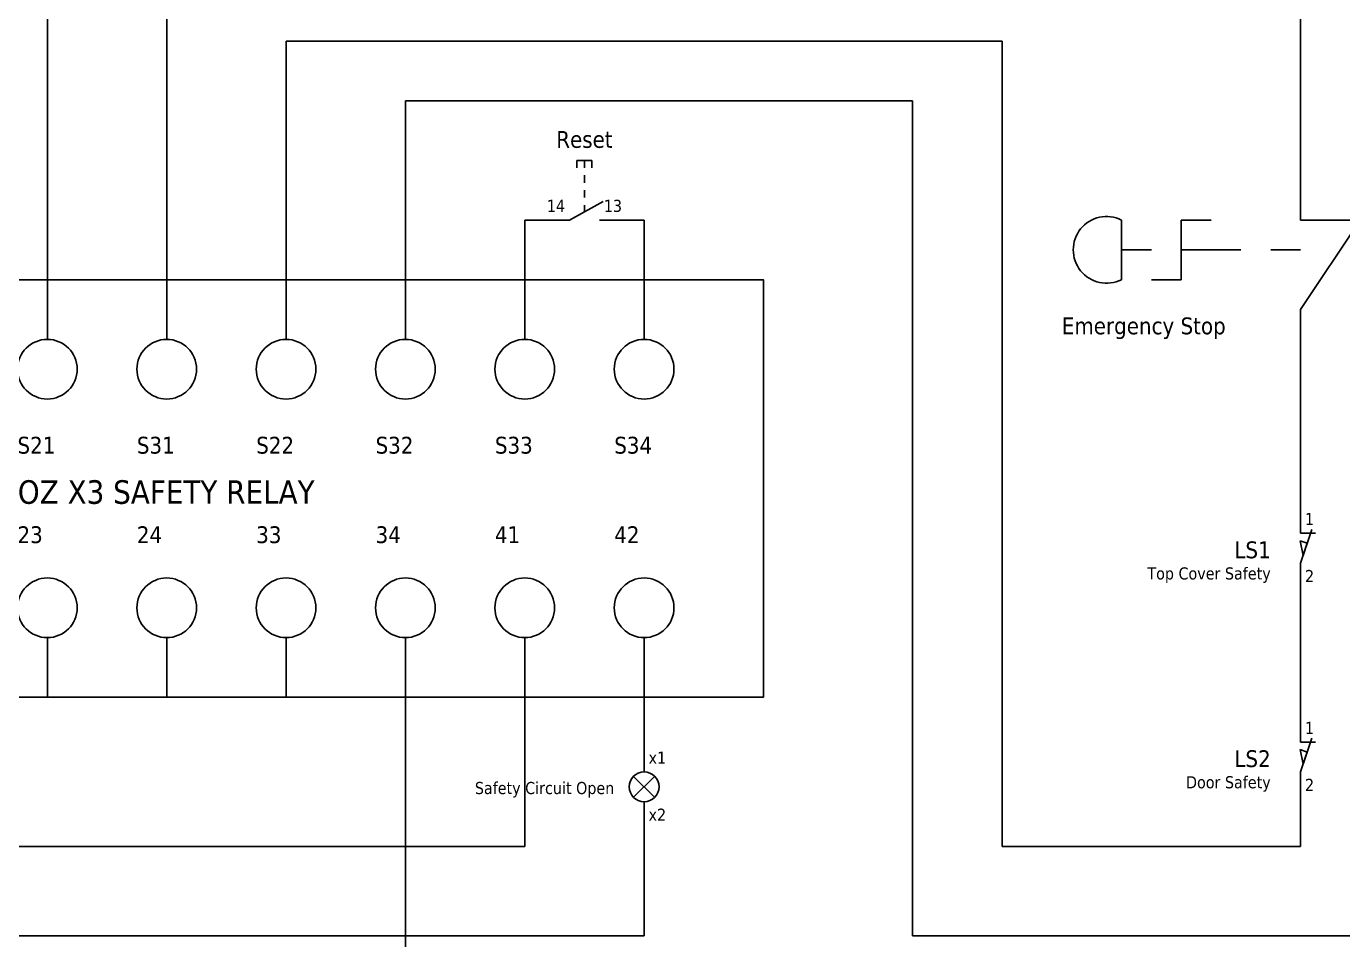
# Model space of a CAD drawing. Header units: millimetres. Extents: x -8 to 420, y 0 to 297.
# Drawn here: x 97.2 to 273.6, y 99.5 to 222 of the extents above; entities that cross this region are included whole.
import ezdxf
from ezdxf.enums import TextEntityAlignment as Align

# ---------------------------------------------------------------- set-up
doc = ezdxf.new("R2010")
doc.units = ezdxf.units.MM
for name, color, linetype, lineweight in [('EPLAN108', 5, 'Continuous', 35), ('EPLAN300', 5, 'Continuous', 25), ('EPLAN304', 5, 'Continuous', 25), ('EPLAN311', 1, 'Continuous', 25), ('EPLAN400', 5, 'Continuous', 35), ('EPLAN407', 5, 'Continuous', 35), ('EPLAN420', 7, 'Continuous', 35), ('EPLAN421', 5, 'Continuous', 35), ('EPLAN440', 73, 'Continuous', 35), ('EPLAN500', 7, 'Continuous', 35), ('EPLAN501', 7, 'Continuous', 35), ('EPLAN502', 7, 'Continuous', 35), ('EPLAN503', 7, 'Continuous', 35), ('EPLAN504', 7, 'Continuous', 35), ('EPLAN512', 3, 'Continuous', 35), ('EPLAN514', 5, 'Continuous', 35)]:
    doc.layers.add(name, color=color, linetype=linetype, lineweight=lineweight)
doc.styles.add('Tahoma', font='')
doc.styles.get('Tahoma').set_extended_font_data('Tahoma')

# ---------------------------------------------------------------- blocks, each defined once
blk = doc.blocks.new('EPLSYM_LibraryIEC_symbol_Symbol12_Variant0_Placement1')
at = {"layer": 'EPLAN300', "lineweight": 25, "ltscale": 4}
for p, q in [((8, 12), (8, 20)), ((24, 12), (24, 20)), ((40, 12), (40, 20)), ((56, 12), (56, 20)), ((72, 12), (72, 20)), ((88, 12), (88, 20)), ((104, 12), (104, 20)), ((120, 12), (120, 20)), ((8, -28), (8, -36)), ((24, -28), (24, -36)), ((40, -28), (40, -36)), ((56, -28), (56, -36)), ((72, -28), (72, -36)), ((88, -28), (88, -36)), ((104, -28), (104, -36)), ((120, -28), (120, -36))]:
    blk.add_line(p, q, dxfattribs=at)
blk.add_lwpolyline([(-8, -36), (136, -36), (136, 20), (-8, 20)], close=True, dxfattribs=at)
for centre in [(8, 8), (24, 8), (40, 8), (56, 8), (72, 8), (88, 8), (104, 8), (120, 8), (8, -24), (24, -24), (40, -24), (56, -24), (72, -24), (88, -24), (104, -24), (120, -24)]:
    blk.add_circle(centre, 4, dxfattribs=at)
at = {"layer": 'EPLAN300', "color": 5, "style": 'Tahoma'}
for s, p in [('A1', (4, -4)), ('A2', (20, -4)), ('S21', (36, -4)), ('S31', (52, -4)), ('S22', (68, -4)), ('S32', (84, -4)), ('S33', (100, -4)), ('S34', (116, -4)), ('13', (4, -16)), ('14', (20, -16)), ('23', (36, -16)), ('24', (52, -16)), ('33', (68, -16)), ('34', (84, -16)), ('41', (100, -16)), ('42', (116, -16))]:
    blk.add_text(s, height=2.257, dxfattribs=at).set_placement(p, align=Align.BOTTOM_LEFT)
at = {"layer": 'EPLAN300', "color": 1, "style": 'Tahoma'}
blk.add_text('PNOZ X3 SAFETY RELAY', height=3.1605, dxfattribs=at).set_placement((31, -11), align=Align.BOTTOM_LEFT)
at = {"layer": 'EPLAN420', "color": 7, "style": 'Tahoma'}
for tag, p in [('17_20028[1]', (8.5, 18.8)), ('17_20028[2]', (24.5, 18.8)), ('17_20028[3]', (40.5, 18.8)), ('17_20028[4]', (56.5, 18.8)), ('17_20028[5]', (72.5, 18.8)), ('17_20028[6]', (88.5, 18.8)), ('17_20028[7]', (104.5, 18.8)), ('17_20028[8]', (120.5, 18.8)), ('17_20028[9]', (8.5, -37.7)), ('17_20028[10]', (24.5, -37.7)), ('17_20028[11]', (40.5, -37.7)), ('17_20028[12]', (56.5, -37.7)), ('17_20028[13]', (72.5, -37.7)), ('17_20028[14]', (88.5, -37.7)), ('17_20028[15]', (104.5, -37.7)), ('17_20028[16]', (120.5, -37.7))]:
    blk.add_attdef(tag, text='', height=1.63, dxfattribs=at).set_placement(p, align=Align.BOTTOM_LEFT)
at = {"layer": 'EPLAN421', "color": 5, "style": 'Tahoma'}
for tag, p in [('17_20029[1]', (8.5, 21.5)), ('17_20029[2]', (24.5, 21.5)), ('17_20029[3]', (40.5, 21.5)), ('17_20029[4]', (56.5, 21.5)), ('17_20029[5]', (72.5, 21.5)), ('17_20029[6]', (88.5, 21.5)), ('17_20029[7]', (104.5, 21.5)), ('17_20029[8]', (120.5, 21.5)), ('17_20029[9]', (8.5, -39.65)), ('17_20029[10]', (24.5, -39.65)), ('17_20029[11]', (40.5, -39.65)), ('17_20029[12]', (56.5, -39.65)), ('17_20029[13]', (72.5, -39.65)), ('17_20029[14]', (88.5, -39.65)), ('17_20029[15]', (104.5, -39.65)), ('17_20029[16]', (120.5, -39.65))]:
    blk.add_attdef(tag, text='', height=1.17, dxfattribs=at).set_placement(p, align=Align.BOTTOM_LEFT)
blk = doc.blocks.new('EPLSYM_LibraryIEC_symbol_Symbol40_Variant0_Placement1')
at = {"layer": 'EPLAN300', "linetype": 'Continuous', "lineweight": 25}
for p, q in [((0, 4), (0, 2)), ((0, -2), (0, -4))]:
    blk.add_line(p, q, dxfattribs=at)
at = {"layer": 'EPLAN300', "linetype": 'Continuous', "lineweight": 25, "ltscale": 4}
for p, q in [((1.5, 2.5), (0, -2)), ((0, 2), (2, 2))]:
    blk.add_line(p, q, dxfattribs=at)
blk.add_lwpolyline([(-0.05, 0.99), (0.88, 0.66), (0.35, -0.97), (-0.05, 0.99)], dxfattribs=at)
at = {"layer": 'EPLAN400', "color": 5, "style": 'Tahoma'}
blk.add_attdef('17_20010', text='', height=2.26, dxfattribs=at).set_placement((-4, -0.23), align=Align.MIDDLE_RIGHT)
at = {"layer": 'EPLAN420', "color": 7, "style": 'Tahoma'}
blk.add_attdef('17_20028[1]', text='', height=1.63, dxfattribs=at).set_placement((0.6, 2.6), align=Align.BOTTOM_LEFT)
blk.add_attdef('17_20028[2]', text='', height=1.63, dxfattribs=at).set_placement((0.6, -2.93), align=Align.TOP_LEFT)
at = {"layer": 'EPLAN421', "color": 5, "style": 'Tahoma'}
blk.add_attdef('17_20029[1]', text='', height=1.17, dxfattribs=at).set_placement((0.6, 5.3), align=Align.BOTTOM_LEFT)
blk.add_attdef('17_20029[2]', text='', height=1.17, dxfattribs=at).set_placement((0.6, -5.53), align=Align.TOP_LEFT)
at = {"layer": 'EPLAN440', "color": 73, "style": 'Tahoma'}
blk.add_attdef('17_20300', text='', height=1.63, dxfattribs=at).set_placement((-4, -3.39), align=Align.MIDDLE_RIGHT)
at = {"layer": 'EPLAN500', "color": 7, "style": 'Tahoma'}
blk.add_attdef('17_20027', text='', height=1.63, dxfattribs=at).set_placement((-4, -6.09), align=Align.MIDDLE_RIGHT)
at = {"layer": 'EPLAN501', "color": 7, "style": 'Tahoma'}
blk.add_attdef('17_20011', text='', height=1.63, dxfattribs=at).set_placement((-4, -11.49), align=Align.MIDDLE_RIGHT)
at = {"layer": 'EPLAN502', "color": 7, "style": 'Tahoma'}
blk.add_attdef('17_20025', text='', height=1.63, dxfattribs=at).set_placement((-4, -14.19), align=Align.MIDDLE_RIGHT)
at = {"layer": 'EPLAN503', "color": 7, "style": 'Tahoma'}
blk.add_attdef('17_20024', text='', height=1.63, dxfattribs=at).set_placement((-4, -16.89), align=Align.MIDDLE_RIGHT)
at = {"layer": 'EPLAN504', "color": 7, "style": 'Tahoma'}
blk.add_attdef('17_20901[1]', text='', height=1.63, dxfattribs=at).set_placement((-4, -8.79), align=Align.MIDDLE_RIGHT)
at = {"layer": 'EPLAN512', "color": 3, "style": 'Tahoma'}
blk.add_attdef('17_20201[1]', text='', height=1.63, dxfattribs=at).set_placement((-4, -19.59), align=Align.MIDDLE_RIGHT)
blk = doc.blocks.new('EPLSYM_LibraryIEC_symbol_Symbol15_Variant0_Placement1')
at = {"layer": 'EPLAN300', "lineweight": 25, "ltscale": 4}
for p, q in [((4, 24), (4, 4)), ((24, 24), (24, 4)), ((12, 4), (16, 8)), ((32, 4), (36, 8)), ((-20, 4), (-20, -4)), ((-8, 4), (-12, 4)), ((-12, 4), (-12, -4)), ((12, 4), (4, -8)), ((4, 4), (16, 4)), ((32, 4), (24, -8)), ((24, 4), (36, 4)), ((-20, 0), (-16, 0)), ((-4, 0), (-12, 0)), ((4, 0), (0, 0)), ((16, 0), (12, 0)), ((24, 0), (20, 0)), ((-12, -4), (-16, -4)), ((4, -8), (4, -24)), ((24, -8), (24, -24))]:
    blk.add_line(p, q, dxfattribs=at)
blk.add_arc((-22, 0), 4.47, 63.4349, 296.5651, dxfattribs=at)
at = {"layer": 'EPLAN420', "color": 7, "style": 'Tahoma'}
for tag, p in [('17_20028[1]', (4.5, 22.8)), ('17_20028[3]', (24.5, 22.8)), ('17_20028[2]', (4.5, -25.7)), ('17_20028[4]', (24.5, -25.7))]:
    blk.add_attdef(tag, text='', height=1.63, dxfattribs=at).set_placement(p, align=Align.BOTTOM_LEFT)
at = {"layer": 'EPLAN421', "color": 5, "style": 'Tahoma'}
for tag, p in [('17_20029[1]', (4.5, 25.5)), ('17_20029[3]', (24.5, 25.5)), ('17_20029[2]', (4.5, -27.65)), ('17_20029[4]', (24.5, -27.65))]:
    blk.add_attdef(tag, text='', height=1.17, dxfattribs=at).set_placement(p, align=Align.BOTTOM_LEFT)
blk = doc.blocks.new('EPLSYM_LibrarySPECIAL_Symbol4_Variant0_Placement1_1')
at = {"layer": 'EPLAN304', "lineweight": 25, "ltscale": 4}
blk.add_line((0, 8), (0, 0), dxfattribs=at)
at = {"layer": 'EPLAN407', "color": 5, "style": 'Tahoma'}
blk.add_attdef('17_20010', text='', height=2.26, dxfattribs=at).set_placement((0, 20.4), align=Align.BOTTOM_RIGHT)
at = {"layer": 'EPLAN440', "color": 73, "style": 'Tahoma'}
blk.add_attdef('17_20300', text='', height=1.63, dxfattribs=at).set_placement((0, 17.7), align=Align.BOTTOM_RIGHT)
at = {"layer": 'EPLAN501', "color": 7, "style": 'Tahoma'}
blk.add_attdef('17_20011', text='', height=1.63, dxfattribs=at).set_placement((0, 0), align=Align.BOTTOM_RIGHT)
at = {"layer": 'EPLAN514', "color": 5, "style": 'Tahoma'}
for tag, p in [('17_20040', (0, 13.95)), ('17_20041', (0, 10.2)), ('17_20053', (0, 6.45)), ('17_20044', (0, 2.7))]:
    blk.add_attdef(tag, text='', height=2.26, dxfattribs=at).set_placement(p, align=Align.BOTTOM_RIGHT)
blk = doc.blocks.new('EPLSYM_LibrarySPECIAL_Symbol4_Variant0_Placement1_2')
at = {"layer": 'EPLAN304', "lineweight": 25, "ltscale": 4}
blk.add_line((40, 0), (0, 0), dxfattribs=at)
at = {"layer": 'EPLAN407', "color": 5, "style": 'Tahoma'}
blk.add_attdef('17_20010', text='', height=2.26, dxfattribs=at).set_placement((0, 20.4), align=Align.BOTTOM_RIGHT)
at = {"layer": 'EPLAN440', "color": 73, "style": 'Tahoma'}
blk.add_attdef('17_20300', text='', height=1.63, dxfattribs=at).set_placement((0, 17.7), align=Align.BOTTOM_RIGHT)
at = {"layer": 'EPLAN501', "color": 7, "style": 'Tahoma'}
blk.add_attdef('17_20011', text='', height=1.63, dxfattribs=at).set_placement((0, 0), align=Align.BOTTOM_RIGHT)
at = {"layer": 'EPLAN514', "color": 5, "style": 'Tahoma'}
for tag, p in [('17_20040', (0, 13.95)), ('17_20041', (0, 10.2)), ('17_20053', (0, 6.45)), ('17_20044', (0, 2.7))]:
    blk.add_attdef(tag, text='', height=2.26, dxfattribs=at).set_placement(p, align=Align.BOTTOM_RIGHT)
blk = doc.blocks.new('EPLSYM_LibrarySPECIAL_Symbol4_Variant0_Placement1_3')
at = {"layer": 'EPLAN304', "lineweight": 25, "ltscale": 4}
blk.add_line((0, 0), (0, -96), dxfattribs=at)
at = {"layer": 'EPLAN407', "color": 5, "style": 'Tahoma'}
blk.add_attdef('17_20010', text='', height=2.26, dxfattribs=at).set_placement((0, 20.4), align=Align.BOTTOM_RIGHT)
at = {"layer": 'EPLAN440', "color": 73, "style": 'Tahoma'}
blk.add_attdef('17_20300', text='', height=1.63, dxfattribs=at).set_placement((0, 17.7), align=Align.BOTTOM_RIGHT)
at = {"layer": 'EPLAN501', "color": 7, "style": 'Tahoma'}
blk.add_attdef('17_20011', text='', height=1.63, dxfattribs=at).set_placement((0, 0), align=Align.BOTTOM_RIGHT)
at = {"layer": 'EPLAN514', "color": 5, "style": 'Tahoma'}
for tag, p in [('17_20040', (0, 13.95)), ('17_20041', (0, 10.2)), ('17_20053', (0, 6.45)), ('17_20044', (0, 2.7))]:
    blk.add_attdef(tag, text='', height=2.26, dxfattribs=at).set_placement(p, align=Align.BOTTOM_RIGHT)
blk = doc.blocks.new('EPLSYM_LibrarySPECIAL_Symbol4_Variant0_Placement1_4')
at = {"layer": 'EPLAN304', "lineweight": 25, "ltscale": 4}
blk.add_line((0, 0), (0, -100), dxfattribs=at)
at = {"layer": 'EPLAN407', "color": 5, "style": 'Tahoma'}
blk.add_attdef('17_20010', text='', height=2.26, dxfattribs=at).set_placement((0, 20.4), align=Align.BOTTOM_RIGHT)
at = {"layer": 'EPLAN440', "color": 73, "style": 'Tahoma'}
blk.add_attdef('17_20300', text='', height=1.63, dxfattribs=at).set_placement((0, 17.7), align=Align.BOTTOM_RIGHT)
at = {"layer": 'EPLAN501', "color": 7, "style": 'Tahoma'}
blk.add_attdef('17_20011', text='', height=1.63, dxfattribs=at).set_placement((0, 0), align=Align.BOTTOM_RIGHT)
at = {"layer": 'EPLAN514', "color": 5, "style": 'Tahoma'}
for tag, p in [('17_20040', (0, 13.95)), ('17_20041', (0, 10.2)), ('17_20053', (0, 6.45)), ('17_20044', (0, 2.7))]:
    blk.add_attdef(tag, text='', height=2.26, dxfattribs=at).set_placement(p, align=Align.BOTTOM_RIGHT)
blk = doc.blocks.new('EPLSYM_LibrarySPECIAL_Symbol4_Variant0_Placement1_5')
at = {"layer": 'EPLAN304', "lineweight": 25, "ltscale": 4}
blk.add_line((0, 0), (72, 0), dxfattribs=at)
at = {"layer": 'EPLAN407', "color": 5, "style": 'Tahoma'}
blk.add_attdef('17_20010', text='', height=2.26, dxfattribs=at).set_placement((0, 20.4), align=Align.BOTTOM_RIGHT)
at = {"layer": 'EPLAN440', "color": 73, "style": 'Tahoma'}
blk.add_attdef('17_20300', text='', height=1.63, dxfattribs=at).set_placement((0, 17.7), align=Align.BOTTOM_RIGHT)
at = {"layer": 'EPLAN501', "color": 7, "style": 'Tahoma'}
blk.add_attdef('17_20011', text='', height=1.63, dxfattribs=at).set_placement((0, 0), align=Align.BOTTOM_RIGHT)
at = {"layer": 'EPLAN514', "color": 5, "style": 'Tahoma'}
for tag, p in [('17_20040', (0, 13.95)), ('17_20041', (0, 10.2)), ('17_20053', (0, 6.45)), ('17_20044', (0, 2.7))]:
    blk.add_attdef(tag, text='', height=2.26, dxfattribs=at).set_placement(p, align=Align.BOTTOM_RIGHT)
blk = doc.blocks.new('EPLSYM_LibrarySPECIAL_Symbol4_Variant0_Placement1_7')
at = {"layer": 'EPLAN304', "lineweight": 25, "ltscale": 4}
blk.add_line((0, 0), (0, 4), dxfattribs=at)
at = {"layer": 'EPLAN407', "color": 5, "style": 'Tahoma'}
blk.add_attdef('17_20010', text='', height=2.26, dxfattribs=at).set_placement((0, 20.4), align=Align.BOTTOM_RIGHT)
at = {"layer": 'EPLAN440', "color": 73, "style": 'Tahoma'}
blk.add_attdef('17_20300', text='', height=1.63, dxfattribs=at).set_placement((0, 17.7), align=Align.BOTTOM_RIGHT)
at = {"layer": 'EPLAN501', "color": 7, "style": 'Tahoma'}
blk.add_attdef('17_20011', text='', height=1.63, dxfattribs=at).set_placement((0, 0), align=Align.BOTTOM_RIGHT)
at = {"layer": 'EPLAN514', "color": 5, "style": 'Tahoma'}
for tag, p in [('17_20040', (0, 13.95)), ('17_20041', (0, 10.2)), ('17_20053', (0, 6.45)), ('17_20044', (0, 2.7))]:
    blk.add_attdef(tag, text='', height=2.26, dxfattribs=at).set_placement(p, align=Align.BOTTOM_RIGHT)
blk = doc.blocks.new('EPLSYM_LibrarySPECIAL_Symbol4_Variant0_Placement1_9')
at = {"layer": 'EPLAN304', "lineweight": 25, "ltscale": 4}
blk.add_line((0, 0), (0, 20), dxfattribs=at)
at = {"layer": 'EPLAN407', "color": 5, "style": 'Tahoma'}
blk.add_attdef('17_20010', text='', height=2.26, dxfattribs=at).set_placement((0, 20.4), align=Align.BOTTOM_RIGHT)
at = {"layer": 'EPLAN440', "color": 73, "style": 'Tahoma'}
blk.add_attdef('17_20300', text='', height=1.63, dxfattribs=at).set_placement((0, 17.7), align=Align.BOTTOM_RIGHT)
at = {"layer": 'EPLAN501', "color": 7, "style": 'Tahoma'}
blk.add_attdef('17_20011', text='', height=1.63, dxfattribs=at).set_placement((0, 0), align=Align.BOTTOM_RIGHT)
at = {"layer": 'EPLAN514', "color": 5, "style": 'Tahoma'}
for tag, p in [('17_20040', (0, 13.95)), ('17_20041', (0, 10.2)), ('17_20053', (0, 6.45)), ('17_20044', (0, 2.7))]:
    blk.add_attdef(tag, text='', height=2.26, dxfattribs=at).set_placement(p, align=Align.BOTTOM_RIGHT)
blk = doc.blocks.new('EPLSYM_LibraryIEC_symbol_Symbol46_Variant0_Placement1')
at = {"layer": 'EPLAN300', "linetype": 'Continuous', "lineweight": 25, "ltscale": 4}
for p, q in [((0, 4), (0, 2)), ((-1.4, 1.4), (1.4, -1.4)), ((1.4, 1.4), (-1.4, -1.4)), ((0, -2), (0, -4))]:
    blk.add_line(p, q, dxfattribs=at)
blk.add_circle((0, 0), 2, dxfattribs=at)
at = {"layer": 'EPLAN400', "color": 5, "style": 'Tahoma'}
blk.add_attdef('17_20010', text='', height=2.2575, dxfattribs=at).set_placement((-4, -0.22575), align=Align.MIDDLE_RIGHT)
at = {"layer": 'EPLAN420', "color": 7, "style": 'Tahoma'}
blk.add_attdef('17_20028[1]', text='', height=1.6254, dxfattribs=at).set_placement((0.6, 2.6), align=Align.BOTTOM_LEFT)
blk.add_attdef('17_20028[2]', text='', height=1.6254, dxfattribs=at).set_placement((0.6, -2.92508), align=Align.TOP_LEFT)
at = {"layer": 'EPLAN421', "color": 5, "style": 'Tahoma'}
blk.add_attdef('17_20029[1]', text='', height=1.1739, dxfattribs=at).set_placement((0.6, 5.3), align=Align.BOTTOM_LEFT)
blk.add_attdef('17_20029[2]', text='', height=1.1739, dxfattribs=at).set_placement((0.6, -5.53478), align=Align.TOP_LEFT)
at = {"layer": 'EPLAN440', "color": 73, "style": 'Tahoma'}
blk.add_attdef('17_20300', text='', height=1.6254, dxfattribs=at).set_placement((-4, -3.38754), align=Align.MIDDLE_RIGHT)
at = {"layer": 'EPLAN500', "color": 7, "style": 'Tahoma'}
blk.add_attdef('17_20027', text='', height=1.6254, dxfattribs=at).set_placement((-4, -6.08754), align=Align.MIDDLE_RIGHT)
at = {"layer": 'EPLAN501', "color": 7, "style": 'Tahoma'}
blk.add_attdef('17_20011', text='', height=1.6254, dxfattribs=at).set_placement((-4, -11.48754), align=Align.MIDDLE_RIGHT)
at = {"layer": 'EPLAN502', "color": 7, "style": 'Tahoma'}
blk.add_attdef('17_20025', text='', height=1.6254, dxfattribs=at).set_placement((-4, -14.18754), align=Align.MIDDLE_RIGHT)
at = {"layer": 'EPLAN503', "color": 7, "style": 'Tahoma'}
blk.add_attdef('17_20024', text='', height=1.6254, dxfattribs=at).set_placement((-4, -16.88754), align=Align.MIDDLE_RIGHT)
at = {"layer": 'EPLAN504', "color": 7, "style": 'Tahoma'}
blk.add_attdef('17_20901[1]', text='', height=1.6254, dxfattribs=at).set_placement((-4, -8.78754), align=Align.MIDDLE_RIGHT)
at = {"layer": 'EPLAN512', "color": 3, "style": 'Tahoma'}
blk.add_attdef('17_20201[1]', text='', height=1.6254, dxfattribs=at).set_placement((-4, -19.58754), align=Align.MIDDLE_RIGHT)
blk = doc.blocks.new('EPLSYM_LibrarySPECIAL_Symbol4_Variant0_Placement1_10')
at = {"layer": 'EPLAN304', "lineweight": 25, "ltscale": 4}
blk.add_line((0, 0), (0, -4), dxfattribs=at)
at = {"layer": 'EPLAN407', "color": 5, "style": 'Tahoma'}
blk.add_attdef('17_20010', text='', height=2.26, dxfattribs=at).set_placement((0, 20.4), align=Align.BOTTOM_RIGHT)
at = {"layer": 'EPLAN440', "color": 73, "style": 'Tahoma'}
blk.add_attdef('17_20300', text='', height=1.63, dxfattribs=at).set_placement((0, 17.7), align=Align.BOTTOM_RIGHT)
at = {"layer": 'EPLAN501', "color": 7, "style": 'Tahoma'}
blk.add_attdef('17_20011', text='', height=1.63, dxfattribs=at).set_placement((0, 0), align=Align.BOTTOM_RIGHT)
at = {"layer": 'EPLAN514', "color": 5, "style": 'Tahoma'}
for tag, p in [('17_20040', (0, 13.95)), ('17_20041', (0, 10.2)), ('17_20053', (0, 6.45)), ('17_20044', (0, 2.7))]:
    blk.add_attdef(tag, text='', height=2.26, dxfattribs=at).set_placement(p, align=Align.BOTTOM_RIGHT)
blk = doc.blocks.new('EPLSYM_LibraryIEC_symbol_Symbol35_Variant3_Placement1')
at = {"layer": 'EPLAN300', "linetype": 'Continuous', "lineweight": 25, "ltscale": 4}
for p, q in [((-1, 7), (-1, 8)), ((-1, 8), (1, 8)), ((0, 7), (0, 8)), ((1, 7), (1, 8)), ((0, 5), (0, 6)), ((0, 3), (0, 4)), ((2.5, 2.5), (-2, 0)), ((0, 1.12), (0, 2))]:
    blk.add_line(p, q, dxfattribs=at)
at = {"layer": 'EPLAN300', "linetype": 'Continuous', "lineweight": 25}
for p, q in [((4, 0), (2, 0)), ((-2, 0), (-4, 0))]:
    blk.add_line(p, q, dxfattribs=at)
at = {"layer": 'EPLAN400', "color": 5, "style": 'Tahoma'}
blk.add_attdef('17_20010', text='', height=2.26, dxfattribs=at).set_placement((0, 9), align=Align.BOTTOM_CENTER)
at = {"layer": 'EPLAN420', "color": 7, "style": 'Tahoma'}
blk.add_attdef('17_20028[2]', text='', height=1.63, dxfattribs=at).set_placement((-2.6, 0.6), align=Align.BOTTOM_RIGHT)
blk.add_attdef('17_20028[1]', text='', height=1.63, dxfattribs=at).set_placement((2.6, 0.6), align=Align.BOTTOM_LEFT)
at = {"layer": 'EPLAN421', "color": 5, "style": 'Tahoma'}
blk.add_attdef('17_20029[2]', text='', height=1.17, dxfattribs=at).set_placement((-2.6, 3.3), align=Align.BOTTOM_RIGHT)
blk.add_attdef('17_20029[1]', text='', height=1.17, dxfattribs=at).set_placement((2.6, 3.3), align=Align.BOTTOM_LEFT)
at = {"layer": 'EPLAN440', "color": 73, "style": 'Tahoma'}
blk.add_attdef('17_20300', text='', height=1.63, dxfattribs=at).set_placement((0, -12.8), align=Align.CENTER)
at = {"layer": 'EPLAN500', "color": 7, "style": 'Tahoma'}
blk.add_attdef('17_20027', text='', height=1.63, dxfattribs=at).set_placement((0, -2.33), align=Align.TOP_CENTER)
at = {"layer": 'EPLAN501', "color": 7, "style": 'Tahoma'}
blk.add_attdef('17_20011', text='', height=1.63, dxfattribs=at).set_placement((0, 12.75), align=Align.BOTTOM_CENTER)
at = {"layer": 'EPLAN502', "color": 7, "style": 'Tahoma'}
blk.add_attdef('17_20025', text='', height=1.63, dxfattribs=at).set_placement((0, -7.4), align=Align.CENTER)
at = {"layer": 'EPLAN503', "color": 7, "style": 'Tahoma'}
blk.add_attdef('17_20024', text='', height=1.63, dxfattribs=at).set_placement((0, -4.7), align=Align.CENTER)
at = {"layer": 'EPLAN504', "color": 7, "style": 'Tahoma'}
blk.add_attdef('17_20901[1]', text='', height=1.63, dxfattribs=at).set_placement((0, -10.1), align=Align.CENTER)
at = {"layer": 'EPLAN512', "color": 3, "style": 'Tahoma'}
blk.add_attdef('17_20201[1]', text='', height=1.63, dxfattribs=at).set_placement((0, -15.5), align=Align.CENTER)
blk = doc.blocks.new('EPLSYM_LibrarySPECIAL_Symbol4_Variant0_Placement1_11')
at = {"layer": 'EPLAN304', "lineweight": 25, "ltscale": 4}
blk.add_line((4, 0), (0, 0), dxfattribs=at)
at = {"layer": 'EPLAN407', "color": 5, "style": 'Tahoma'}
blk.add_attdef('17_20010', text='', height=2.26, dxfattribs=at).set_placement((0, 20.4), align=Align.BOTTOM_RIGHT)
at = {"layer": 'EPLAN440', "color": 73, "style": 'Tahoma'}
blk.add_attdef('17_20300', text='', height=1.63, dxfattribs=at).set_placement((0, 17.7), align=Align.BOTTOM_RIGHT)
at = {"layer": 'EPLAN501', "color": 7, "style": 'Tahoma'}
blk.add_attdef('17_20011', text='', height=1.63, dxfattribs=at).set_placement((0, 0), align=Align.BOTTOM_RIGHT)
at = {"layer": 'EPLAN514', "color": 5, "style": 'Tahoma'}
for tag, p in [('17_20040', (0, 13.95)), ('17_20041', (0, 10.2)), ('17_20053', (0, 6.45)), ('17_20044', (0, 2.7))]:
    blk.add_attdef(tag, text='', height=2.26, dxfattribs=at).set_placement(p, align=Align.BOTTOM_RIGHT)
blk = doc.blocks.new('EPLSYM_LibrarySPECIAL_Symbol4_Variant0_Placement1_12')
at = {"layer": 'EPLAN304', "lineweight": 25, "ltscale": 4}
blk.add_line((0, 0), (0, 8), dxfattribs=at)
at = {"layer": 'EPLAN407', "color": 5, "style": 'Tahoma'}
blk.add_attdef('17_20010', text='', height=2.26, dxfattribs=at).set_placement((0, 20.4), align=Align.BOTTOM_RIGHT)
at = {"layer": 'EPLAN440', "color": 73, "style": 'Tahoma'}
blk.add_attdef('17_20300', text='', height=1.63, dxfattribs=at).set_placement((0, 17.7), align=Align.BOTTOM_RIGHT)
at = {"layer": 'EPLAN501', "color": 7, "style": 'Tahoma'}
blk.add_attdef('17_20011', text='', height=1.63, dxfattribs=at).set_placement((0, 0), align=Align.BOTTOM_RIGHT)
at = {"layer": 'EPLAN514', "color": 5, "style": 'Tahoma'}
for tag, p in [('17_20040', (0, 13.95)), ('17_20041', (0, 10.2)), ('17_20053', (0, 6.45)), ('17_20044', (0, 2.7))]:
    blk.add_attdef(tag, text='', height=2.26, dxfattribs=at).set_placement(p, align=Align.BOTTOM_RIGHT)
blk = doc.blocks.new('EPLSYM_LibrarySPECIAL_Symbol4_Variant0_Placement1_13')
at = {"layer": 'EPLAN304', "lineweight": 25, "ltscale": 4}
blk.add_line((0, 0), (5, 0), dxfattribs=at)
at = {"layer": 'EPLAN407', "color": 5, "style": 'Tahoma'}
blk.add_attdef('17_20010', text='', height=2.26, dxfattribs=at).set_placement((0, 20.4), align=Align.BOTTOM_RIGHT)
at = {"layer": 'EPLAN440', "color": 73, "style": 'Tahoma'}
blk.add_attdef('17_20300', text='', height=1.63, dxfattribs=at).set_placement((0, 17.7), align=Align.BOTTOM_RIGHT)
at = {"layer": 'EPLAN501', "color": 7, "style": 'Tahoma'}
blk.add_attdef('17_20011', text='', height=1.63, dxfattribs=at).set_placement((0, 0), align=Align.BOTTOM_RIGHT)
at = {"layer": 'EPLAN514', "color": 5, "style": 'Tahoma'}
for tag, p in [('17_20040', (0, 13.95)), ('17_20041', (0, 10.2)), ('17_20053', (0, 6.45)), ('17_20044', (0, 2.7))]:
    blk.add_attdef(tag, text='', height=2.26, dxfattribs=at).set_placement(p, align=Align.BOTTOM_RIGHT)
blk = doc.blocks.new('EPLSYM_LibrarySPECIAL_Symbol4_Variant0_Placement1_14')
at = {"layer": 'EPLAN304', "lineweight": 25, "ltscale": 4}
blk.add_line((0, 0), (0, -8), dxfattribs=at)
at = {"layer": 'EPLAN407', "color": 5, "style": 'Tahoma'}
blk.add_attdef('17_20010', text='', height=2.26, dxfattribs=at).set_placement((0, 20.4), align=Align.BOTTOM_RIGHT)
at = {"layer": 'EPLAN440', "color": 73, "style": 'Tahoma'}
blk.add_attdef('17_20300', text='', height=1.63, dxfattribs=at).set_placement((0, 17.7), align=Align.BOTTOM_RIGHT)
at = {"layer": 'EPLAN501', "color": 7, "style": 'Tahoma'}
blk.add_attdef('17_20011', text='', height=1.63, dxfattribs=at).set_placement((0, 0), align=Align.BOTTOM_RIGHT)
at = {"layer": 'EPLAN514', "color": 5, "style": 'Tahoma'}
for tag, p in [('17_20040', (0, 13.95)), ('17_20041', (0, 10.2)), ('17_20053', (0, 6.45)), ('17_20044', (0, 2.7))]:
    blk.add_attdef(tag, text='', height=2.26, dxfattribs=at).set_placement(p, align=Align.BOTTOM_RIGHT)
blk = doc.blocks.new('EPLSYM_LibrarySPECIAL_Symbol4_Variant0_Placement1_15')
at = {"layer": 'EPLAN304', "lineweight": 25, "ltscale": 4}
blk.add_line((0, 0), (0, -12), dxfattribs=at)
at = {"layer": 'EPLAN407', "color": 5, "style": 'Tahoma'}
blk.add_attdef('17_20010', text='', height=2.26, dxfattribs=at).set_placement((0, 20.4), align=Align.BOTTOM_RIGHT)
at = {"layer": 'EPLAN440', "color": 73, "style": 'Tahoma'}
blk.add_attdef('17_20300', text='', height=1.63, dxfattribs=at).set_placement((0, 17.7), align=Align.BOTTOM_RIGHT)
at = {"layer": 'EPLAN501', "color": 7, "style": 'Tahoma'}
blk.add_attdef('17_20011', text='', height=1.63, dxfattribs=at).set_placement((0, 0), align=Align.BOTTOM_RIGHT)
at = {"layer": 'EPLAN514', "color": 5, "style": 'Tahoma'}
for tag, p in [('17_20040', (0, 13.95)), ('17_20041', (0, 10.2)), ('17_20053', (0, 6.45)), ('17_20044', (0, 2.7))]:
    blk.add_attdef(tag, text='', height=2.26, dxfattribs=at).set_placement(p, align=Align.BOTTOM_RIGHT)
blk = doc.blocks.new('EPLSYM_LibrarySPECIAL_Symbol4_Variant0_Placement1_16')
at = {"layer": 'EPLAN304', "lineweight": 25, "ltscale": 4}
blk.add_line((0, 0), (0, 24), dxfattribs=at)
at = {"layer": 'EPLAN407', "color": 5, "style": 'Tahoma'}
blk.add_attdef('17_20010', text='', height=2.26, dxfattribs=at).set_placement((0, 20.4), align=Align.BOTTOM_RIGHT)
at = {"layer": 'EPLAN440', "color": 73, "style": 'Tahoma'}
blk.add_attdef('17_20300', text='', height=1.63, dxfattribs=at).set_placement((0, 17.7), align=Align.BOTTOM_RIGHT)
at = {"layer": 'EPLAN501', "color": 7, "style": 'Tahoma'}
blk.add_attdef('17_20011', text='', height=1.63, dxfattribs=at).set_placement((0, 0), align=Align.BOTTOM_RIGHT)
at = {"layer": 'EPLAN514', "color": 5, "style": 'Tahoma'}
for tag, p in [('17_20040', (0, 13.95)), ('17_20041', (0, 10.2)), ('17_20053', (0, 6.45)), ('17_20044', (0, 2.7))]:
    blk.add_attdef(tag, text='', height=2.26, dxfattribs=at).set_placement(p, align=Align.BOTTOM_RIGHT)
blk = doc.blocks.new('EPLSYM_LibrarySPECIAL_Symbol4_Variant0_Placement1_17')
at = {"layer": 'EPLAN304', "lineweight": 25, "ltscale": 4}
blk.add_line((0, 0), (68, 0), dxfattribs=at)
at = {"layer": 'EPLAN407', "color": 5, "style": 'Tahoma'}
blk.add_attdef('17_20010', text='', height=2.26, dxfattribs=at).set_placement((0, 20.4), align=Align.BOTTOM_RIGHT)
at = {"layer": 'EPLAN440', "color": 73, "style": 'Tahoma'}
blk.add_attdef('17_20300', text='', height=1.63, dxfattribs=at).set_placement((0, 17.7), align=Align.BOTTOM_RIGHT)
at = {"layer": 'EPLAN501', "color": 7, "style": 'Tahoma'}
blk.add_attdef('17_20011', text='', height=1.63, dxfattribs=at).set_placement((0, 0), align=Align.BOTTOM_RIGHT)
at = {"layer": 'EPLAN514', "color": 5, "style": 'Tahoma'}
for tag, p in [('17_20040', (0, 13.95)), ('17_20041', (0, 10.2)), ('17_20053', (0, 6.45)), ('17_20044', (0, 2.7))]:
    blk.add_attdef(tag, text='', height=2.26, dxfattribs=at).set_placement(p, align=Align.BOTTOM_RIGHT)
blk = doc.blocks.new('EPLSYM_LibrarySPECIAL_Symbol4_Variant0_Placement1_18')
at = {"layer": 'EPLAN304', "lineweight": 25, "ltscale": 4}
blk.add_line((0, 0), (0, 32), dxfattribs=at)
at = {"layer": 'EPLAN407', "color": 5, "style": 'Tahoma'}
blk.add_attdef('17_20010', text='', height=2.26, dxfattribs=at).set_placement((0, 20.4), align=Align.BOTTOM_RIGHT)
at = {"layer": 'EPLAN440', "color": 73, "style": 'Tahoma'}
blk.add_attdef('17_20300', text='', height=1.63, dxfattribs=at).set_placement((0, 17.7), align=Align.BOTTOM_RIGHT)
at = {"layer": 'EPLAN501', "color": 7, "style": 'Tahoma'}
blk.add_attdef('17_20011', text='', height=1.63, dxfattribs=at).set_placement((0, 0), align=Align.BOTTOM_RIGHT)
at = {"layer": 'EPLAN514', "color": 5, "style": 'Tahoma'}
for tag, p in [('17_20040', (0, 13.95)), ('17_20041', (0, 10.2)), ('17_20053', (0, 6.45)), ('17_20044', (0, 2.7))]:
    blk.add_attdef(tag, text='', height=2.26, dxfattribs=at).set_placement(p, align=Align.BOTTOM_RIGHT)
blk = doc.blocks.new('EPLSYM_LibrarySPECIAL_Symbol4_Variant0_Placement1_19')
at = {"layer": 'EPLAN304', "lineweight": 25, "ltscale": 4}
blk.add_line((0, 0), (96, 0), dxfattribs=at)
at = {"layer": 'EPLAN407', "color": 5, "style": 'Tahoma'}
blk.add_attdef('17_20010', text='', height=2.26, dxfattribs=at).set_placement((0, 20.4), align=Align.BOTTOM_RIGHT)
at = {"layer": 'EPLAN440', "color": 73, "style": 'Tahoma'}
blk.add_attdef('17_20300', text='', height=1.63, dxfattribs=at).set_placement((0, 17.7), align=Align.BOTTOM_RIGHT)
at = {"layer": 'EPLAN501', "color": 7, "style": 'Tahoma'}
blk.add_attdef('17_20011', text='', height=1.63, dxfattribs=at).set_placement((0, 0), align=Align.BOTTOM_RIGHT)
at = {"layer": 'EPLAN514', "color": 5, "style": 'Tahoma'}
for tag, p in [('17_20040', (0, 13.95)), ('17_20041', (0, 10.2)), ('17_20053', (0, 6.45)), ('17_20044', (0, 2.7))]:
    blk.add_attdef(tag, text='', height=2.26, dxfattribs=at).set_placement(p, align=Align.BOTTOM_RIGHT)
blk = doc.blocks.new('EPLSYM_LibrarySPECIAL_Symbol4_Variant0_Placement1_20')
at = {"layer": 'EPLAN304', "lineweight": 25, "ltscale": 4}
blk.add_line((0, 0), (0, -12), dxfattribs=at)
at = {"layer": 'EPLAN407', "color": 5, "style": 'Tahoma'}
blk.add_attdef('17_20010', text='', height=2.26, dxfattribs=at).set_placement((0, 20.4), align=Align.BOTTOM_RIGHT)
at = {"layer": 'EPLAN440', "color": 73, "style": 'Tahoma'}
blk.add_attdef('17_20300', text='', height=1.63, dxfattribs=at).set_placement((0, 17.7), align=Align.BOTTOM_RIGHT)
at = {"layer": 'EPLAN501', "color": 7, "style": 'Tahoma'}
blk.add_attdef('17_20011', text='', height=1.63, dxfattribs=at).set_placement((0, 0), align=Align.BOTTOM_RIGHT)
at = {"layer": 'EPLAN514', "color": 5, "style": 'Tahoma'}
for tag, p in [('17_20040', (0, 13.95)), ('17_20041', (0, 10.2)), ('17_20053', (0, 6.45)), ('17_20044', (0, 2.7))]:
    blk.add_attdef(tag, text='', height=2.26, dxfattribs=at).set_placement(p, align=Align.BOTTOM_RIGHT)
blk = doc.blocks.new('EPLSYM_LibrarySPECIAL_Symbol4_Variant0_Placement1_21')
at = {"layer": 'EPLAN304', "lineweight": 25, "ltscale": 4}
blk.add_line((0, 0), (0, 16), dxfattribs=at)
at = {"layer": 'EPLAN407', "color": 5, "style": 'Tahoma'}
blk.add_attdef('17_20010', text='', height=2.26, dxfattribs=at).set_placement((0, 20.4), align=Align.BOTTOM_RIGHT)
at = {"layer": 'EPLAN440', "color": 73, "style": 'Tahoma'}
blk.add_attdef('17_20300', text='', height=1.63, dxfattribs=at).set_placement((0, 17.7), align=Align.BOTTOM_RIGHT)
at = {"layer": 'EPLAN501', "color": 7, "style": 'Tahoma'}
blk.add_attdef('17_20011', text='', height=1.63, dxfattribs=at).set_placement((0, 0), align=Align.BOTTOM_RIGHT)
at = {"layer": 'EPLAN514', "color": 5, "style": 'Tahoma'}
for tag, p in [('17_20040', (0, 13.95)), ('17_20041', (0, 10.2)), ('17_20053', (0, 6.45)), ('17_20044', (0, 2.7))]:
    blk.add_attdef(tag, text='', height=2.26, dxfattribs=at).set_placement(p, align=Align.BOTTOM_RIGHT)
blk = doc.blocks.new('EPLSYM_LibrarySPECIAL_Symbol4_Variant0_Placement1_23')
at = {"layer": 'EPLAN304', "lineweight": 25, "ltscale": 4}
blk.add_line((0, 0), (0, 48), dxfattribs=at)
at = {"layer": 'EPLAN407', "color": 5, "style": 'Tahoma'}
blk.add_attdef('17_20010', text='', height=2.26, dxfattribs=at).set_placement((0, 20.4), align=Align.BOTTOM_RIGHT)
at = {"layer": 'EPLAN440', "color": 73, "style": 'Tahoma'}
blk.add_attdef('17_20300', text='', height=1.63, dxfattribs=at).set_placement((0, 17.7), align=Align.BOTTOM_RIGHT)
at = {"layer": 'EPLAN501', "color": 7, "style": 'Tahoma'}
blk.add_attdef('17_20011', text='', height=1.63, dxfattribs=at).set_placement((0, 0), align=Align.BOTTOM_RIGHT)
at = {"layer": 'EPLAN514', "color": 5, "style": 'Tahoma'}
for tag, p in [('17_20040', (0, 13.95)), ('17_20041', (0, 10.2)), ('17_20053', (0, 6.45)), ('17_20044', (0, 2.7))]:
    blk.add_attdef(tag, text='', height=2.26, dxfattribs=at).set_placement(p, align=Align.BOTTOM_RIGHT)
blk = doc.blocks.new('EPLSYM_LibrarySPECIAL_Symbol4_Variant0_Placement1_25')
at = {"layer": 'EPLAN304', "lineweight": 25, "ltscale": 4}
blk.add_line((0, 0), (0, 56), dxfattribs=at)
at = {"layer": 'EPLAN407', "color": 5, "style": 'Tahoma'}
blk.add_attdef('17_20010', text='', height=2.26, dxfattribs=at).set_placement((0, 20.4), align=Align.BOTTOM_RIGHT)
at = {"layer": 'EPLAN440', "color": 73, "style": 'Tahoma'}
blk.add_attdef('17_20300', text='', height=1.63, dxfattribs=at).set_placement((0, 17.7), align=Align.BOTTOM_RIGHT)
at = {"layer": 'EPLAN501', "color": 7, "style": 'Tahoma'}
blk.add_attdef('17_20011', text='', height=1.63, dxfattribs=at).set_placement((0, 0), align=Align.BOTTOM_RIGHT)
at = {"layer": 'EPLAN514', "color": 5, "style": 'Tahoma'}
for tag, p in [('17_20040', (0, 13.95)), ('17_20041', (0, 10.2)), ('17_20053', (0, 6.45)), ('17_20044', (0, 2.7))]:
    blk.add_attdef(tag, text='', height=2.26, dxfattribs=at).set_placement(p, align=Align.BOTTOM_RIGHT)
blk = doc.blocks.new('EPLSYM_LibrarySPECIAL_Symbol4_Variant0_Placement1_28')
at = {"layer": 'EPLAN304', "lineweight": 25, "ltscale": 4}
blk.add_line((136, 0), (0, 0), dxfattribs=at)
at = {"layer": 'EPLAN407', "color": 5, "style": 'Tahoma'}
blk.add_attdef('17_20010', text='', height=2.26, dxfattribs=at).set_placement((0, 20.4), align=Align.BOTTOM_RIGHT)
at = {"layer": 'EPLAN440', "color": 73, "style": 'Tahoma'}
blk.add_attdef('17_20300', text='', height=1.63, dxfattribs=at).set_placement((0, 17.7), align=Align.BOTTOM_RIGHT)
at = {"layer": 'EPLAN501', "color": 7, "style": 'Tahoma'}
blk.add_attdef('17_20011', text='', height=1.63, dxfattribs=at).set_placement((0, 0), align=Align.BOTTOM_RIGHT)
at = {"layer": 'EPLAN514', "color": 5, "style": 'Tahoma'}
for tag, p in [('17_20040', (0, 13.95)), ('17_20041', (0, 10.2)), ('17_20053', (0, 6.45)), ('17_20044', (0, 2.7))]:
    blk.add_attdef(tag, text='', height=2.26, dxfattribs=at).set_placement(p, align=Align.BOTTOM_RIGHT)
blk = doc.blocks.new('EPLSYM_LibrarySPECIAL_Symbol4_Variant0_Placement1_30')
at = {"layer": 'EPLAN304', "lineweight": 25, "ltscale": 4}
blk.add_line((0, 0), (0, -52), dxfattribs=at)
at = {"layer": 'EPLAN407', "color": 5, "style": 'Tahoma'}
blk.add_attdef('17_20010', text='', height=2.26, dxfattribs=at).set_placement((0, 20.4), align=Align.BOTTOM_RIGHT)
at = {"layer": 'EPLAN440', "color": 73, "style": 'Tahoma'}
blk.add_attdef('17_20300', text='', height=1.63, dxfattribs=at).set_placement((0, 17.7), align=Align.BOTTOM_RIGHT)
at = {"layer": 'EPLAN501', "color": 7, "style": 'Tahoma'}
blk.add_attdef('17_20011', text='', height=1.63, dxfattribs=at).set_placement((0, 0), align=Align.BOTTOM_RIGHT)
at = {"layer": 'EPLAN514', "color": 5, "style": 'Tahoma'}
for tag, p in [('17_20040', (0, 13.95)), ('17_20041', (0, 10.2)), ('17_20053', (0, 6.45)), ('17_20044', (0, 2.7))]:
    blk.add_attdef(tag, text='', height=2.26, dxfattribs=at).set_placement(p, align=Align.BOTTOM_RIGHT)
blk = doc.blocks.new('EPLSYM_LibrarySPECIAL_Symbol4_Variant0_Placement1_35')
at = {"layer": 'EPLAN304', "lineweight": 25, "ltscale": 4}
blk.add_line((0, 0), (128, 0), dxfattribs=at)
at = {"layer": 'EPLAN407', "color": 5, "style": 'Tahoma'}
blk.add_attdef('17_20010', text='', height=2.26, dxfattribs=at).set_placement((0, 20.4), align=Align.BOTTOM_RIGHT)
at = {"layer": 'EPLAN440', "color": 73, "style": 'Tahoma'}
blk.add_attdef('17_20300', text='', height=1.63, dxfattribs=at).set_placement((0, 17.7), align=Align.BOTTOM_RIGHT)
at = {"layer": 'EPLAN501', "color": 7, "style": 'Tahoma'}
blk.add_attdef('17_20011', text='', height=1.63, dxfattribs=at).set_placement((0, 0), align=Align.BOTTOM_RIGHT)
at = {"layer": 'EPLAN514', "color": 5, "style": 'Tahoma'}
for tag, p in [('17_20040', (0, 13.95)), ('17_20041', (0, 10.2)), ('17_20053', (0, 6.45)), ('17_20044', (0, 2.7))]:
    blk.add_attdef(tag, text='', height=2.26, dxfattribs=at).set_placement(p, align=Align.BOTTOM_RIGHT)
blk = doc.blocks.new('EPLSYM_LibrarySPECIAL_Symbol4_Variant0_Placement1_37')
at = {"layer": 'EPLAN304', "lineweight": 25, "ltscale": 4}
blk.add_line((0, 0), (0, -8), dxfattribs=at)
at = {"layer": 'EPLAN407', "color": 5, "style": 'Tahoma'}
blk.add_attdef('17_20010', text='', height=2.26, dxfattribs=at).set_placement((0, 20.4), align=Align.BOTTOM_RIGHT)
at = {"layer": 'EPLAN440', "color": 73, "style": 'Tahoma'}
blk.add_attdef('17_20300', text='', height=1.63, dxfattribs=at).set_placement((0, 17.7), align=Align.BOTTOM_RIGHT)
at = {"layer": 'EPLAN501', "color": 7, "style": 'Tahoma'}
blk.add_attdef('17_20011', text='', height=1.63, dxfattribs=at).set_placement((0, 0), align=Align.BOTTOM_RIGHT)
at = {"layer": 'EPLAN514', "color": 5, "style": 'Tahoma'}
for tag, p in [('17_20040', (0, 13.95)), ('17_20041', (0, 10.2)), ('17_20053', (0, 6.45)), ('17_20044', (0, 2.7))]:
    blk.add_attdef(tag, text='', height=2.26, dxfattribs=at).set_placement(p, align=Align.BOTTOM_RIGHT)
blk = doc.blocks.new('EPLSYM_LibrarySPECIAL_Symbol4_Variant0_Placement1_38')
at = {"layer": 'EPLAN304', "lineweight": 25, "ltscale": 4}
blk.add_line((0, 0), (0, -16), dxfattribs=at)
at = {"layer": 'EPLAN407', "color": 5, "style": 'Tahoma'}
blk.add_attdef('17_20010', text='', height=2.26, dxfattribs=at).set_placement((0, 20.4), align=Align.BOTTOM_RIGHT)
at = {"layer": 'EPLAN440', "color": 73, "style": 'Tahoma'}
blk.add_attdef('17_20300', text='', height=1.63, dxfattribs=at).set_placement((0, 17.7), align=Align.BOTTOM_RIGHT)
at = {"layer": 'EPLAN501', "color": 7, "style": 'Tahoma'}
blk.add_attdef('17_20011', text='', height=1.63, dxfattribs=at).set_placement((0, 0), align=Align.BOTTOM_RIGHT)
at = {"layer": 'EPLAN514', "color": 5, "style": 'Tahoma'}
for tag, p in [('17_20040', (0, 13.95)), ('17_20041', (0, 10.2)), ('17_20053', (0, 6.45)), ('17_20044', (0, 2.7))]:
    blk.add_attdef(tag, text='', height=2.26, dxfattribs=at).set_placement(p, align=Align.BOTTOM_RIGHT)

msp = doc.modelspace()

# ---------------------------------------------------------------- linework, layer by layer
at = {"layer": 'EPLAN311', "ltscale": 4}
for p, q in [((268, 156), (268, 168)), ((268, 148), (268, 128)), ((180, 132), (180, 124))]:
    msp.add_line(p, q, dxfattribs=at)

# ---------------------------------------------------------------- block references
for name, p in [('EPLSYM_LibrarySPECIAL_Symbol4_Variant0_Placement1_25', (116, 188)), ('EPLSYM_LibrarySPECIAL_Symbol4_Variant0_Placement1_23', (100, 188)), ('EPLSYM_LibrarySPECIAL_Symbol4_Variant0_Placement1_21', (268, 220)), ('EPLSYM_LibrarySPECIAL_Symbol4_Variant0_Placement1_18', (132, 188)), ('EPLSYM_LibrarySPECIAL_Symbol4_Variant0_Placement1_19', (132, 220)), ('EPLSYM_LibrarySPECIAL_Symbol4_Variant0_Placement1_20', (228, 220)), ('EPLSYM_LibrarySPECIAL_Symbol4_Variant0_Placement1_7', (268, 216)), ('EPLSYM_LibraryIEC_symbol_Symbol15_Variant0_Placement1', (264, 192)), ('EPLSYM_LibrarySPECIAL_Symbol4_Variant0_Placement1_16', (148, 188)), ('EPLSYM_LibrarySPECIAL_Symbol4_Variant0_Placement1_17', (148, 212)), ('EPLSYM_LibrarySPECIAL_Symbol4_Variant0_Placement1_15', (216, 212)), ('EPLSYM_LibrarySPECIAL_Symbol4_Variant0_Placement1_3', (228, 208)), ('EPLSYM_LibrarySPECIAL_Symbol4_Variant0_Placement1_4', (216, 200)), ('EPLSYM_LibrarySPECIAL_Symbol4_Variant0_Placement1_11', (164, 196)), ('EPLSYM_LibrarySPECIAL_Symbol4_Variant0_Placement1_12', (164, 188)), ('EPLSYM_LibrarySPECIAL_Symbol4_Variant0_Placement1_13', (175, 196)), ('EPLSYM_LibrarySPECIAL_Symbol4_Variant0_Placement1_14', (180, 196)), ('EPLSYM_LibraryIEC_symbol_Symbol12_Variant0_Placement1', (60, 168)), ('EPLSYM_LibrarySPECIAL_Symbol4_Variant0_Placement1_30', (148, 132)), ('EPLSYM_LibrarySPECIAL_Symbol4_Variant0_Placement1_9', (164, 112)), ('EPLSYM_LibrarySPECIAL_Symbol4_Variant0_Placement1_37', (180, 132)), ('EPLSYM_LibrarySPECIAL_Symbol4_Variant0_Placement1_1', (268, 112)), ('EPLSYM_LibrarySPECIAL_Symbol4_Variant0_Placement1_38', (180, 116)), ('EPLSYM_LibrarySPECIAL_Symbol4_Variant0_Placement1_35', (36, 112)), ('EPLSYM_LibrarySPECIAL_Symbol4_Variant0_Placement1_2', (228, 112)), ('EPLSYM_LibrarySPECIAL_Symbol4_Variant0_Placement1_10', (180, 104)), ('EPLSYM_LibrarySPECIAL_Symbol4_Variant0_Placement1_28', (44, 100)), ('EPLSYM_LibrarySPECIAL_Symbol4_Variant0_Placement1_5', (216, 100))]:
    msp.add_blockref(name, p)
ref = msp.add_blockref('EPLSYM_LibraryIEC_symbol_Symbol35_Variant3_Placement1', (172, 196))
ref.add_attrib('17_20028[1]', '13', dxfattribs={"layer": 'EPLAN420', "color": 7, "height": 1.6254, "style": 'Tahoma'}).set_placement((174.6, 196.6), align=Align.BOTTOM_LEFT)
ref.add_attrib('17_20028[2]', '14', dxfattribs={"layer": 'EPLAN420', "color": 7, "height": 1.6254, "style": 'Tahoma'}).set_placement((169.4, 196.6), align=Align.BOTTOM_RIGHT)
ref.add_attrib('17_20010', 'Reset', dxfattribs={"layer": 'EPLAN400', "color": 5, "height": 2.2575, "style": 'Tahoma'}).set_placement((172, 205), align=Align.BOTTOM_CENTER)
ref = msp.add_blockref('EPLSYM_LibraryIEC_symbol_Symbol40_Variant0_Placement1', (268, 152))
ref.add_attrib('17_20028[1]', '1', dxfattribs={"layer": 'EPLAN420', "color": 7, "height": 1.6254, "style": 'Tahoma'}).set_placement((268.6, 154.6), align=Align.BOTTOM_LEFT)
ref.add_attrib('17_20028[2]', '2', dxfattribs={"layer": 'EPLAN420', "color": 7, "height": 1.6254, "style": 'Tahoma'}).set_placement((268.6, 149.07492), align=Align.TOP_LEFT)
ref.add_attrib('17_20010', 'LS1', dxfattribs={"layer": 'EPLAN400', "color": 5, "height": 2.2575, "style": 'Tahoma'}).set_placement((264, 151.77425), align=Align.MIDDLE_RIGHT)
ref.add_attrib('17_20027', 'Top Cover Safety', dxfattribs={"layer": 'EPLAN500', "color": 7, "height": 1.6254, "style": 'Tahoma'}).set_placement((264, 148.61246), align=Align.MIDDLE_RIGHT)
ref = msp.add_blockref('EPLSYM_LibraryIEC_symbol_Symbol40_Variant0_Placement1', (268, 124))
ref.add_attrib('17_20028[1]', '1', dxfattribs={"layer": 'EPLAN420', "color": 7, "height": 1.6254, "style": 'Tahoma'}).set_placement((268.6, 126.6), align=Align.BOTTOM_LEFT)
ref.add_attrib('17_20028[2]', '2', dxfattribs={"layer": 'EPLAN420', "color": 7, "height": 1.6254, "style": 'Tahoma'}).set_placement((268.6, 121.07492), align=Align.TOP_LEFT)
ref.add_attrib('17_20010', 'LS2', dxfattribs={"layer": 'EPLAN400', "color": 5, "height": 2.2575, "style": 'Tahoma'}).set_placement((264, 123.77425), align=Align.MIDDLE_RIGHT)
ref.add_attrib('17_20027', 'Door Safety', dxfattribs={"layer": 'EPLAN500', "color": 7, "height": 1.6254, "style": 'Tahoma'}).set_placement((264, 120.61246), align=Align.MIDDLE_RIGHT)
ref = msp.add_blockref('EPLSYM_LibraryIEC_symbol_Symbol46_Variant0_Placement1', (180, 120))
ref.add_attrib('17_20025', 'Safety Circuit Open', dxfattribs={"layer": 'EPLAN502', "color": 7, "height": 1.6254, "style": 'Tahoma'}).set_placement((176, 119.83746), align=Align.MIDDLE_RIGHT)
ref.add_attrib('17_20028[1]', 'x1', dxfattribs={"layer": 'EPLAN420', "color": 7, "height": 1.6254, "style": 'Tahoma'}).set_placement((180.6, 122.6), align=Align.BOTTOM_LEFT)
ref.add_attrib('17_20028[2]', 'x2', dxfattribs={"layer": 'EPLAN420', "color": 7, "height": 1.6254, "style": 'Tahoma'}).set_placement((180.6, 117.07492), align=Align.TOP_LEFT)

# ---------------------------------------------------------------- texts
at = {"layer": 'EPLAN108', "color": 5, "style": 'Tahoma'}
msp.add_text('Emergency Stop', height=2.2575, dxfattribs=at).set_placement((236, 180), align=Align.BOTTOM_LEFT)

doc.saveas('drawing.dxf')
